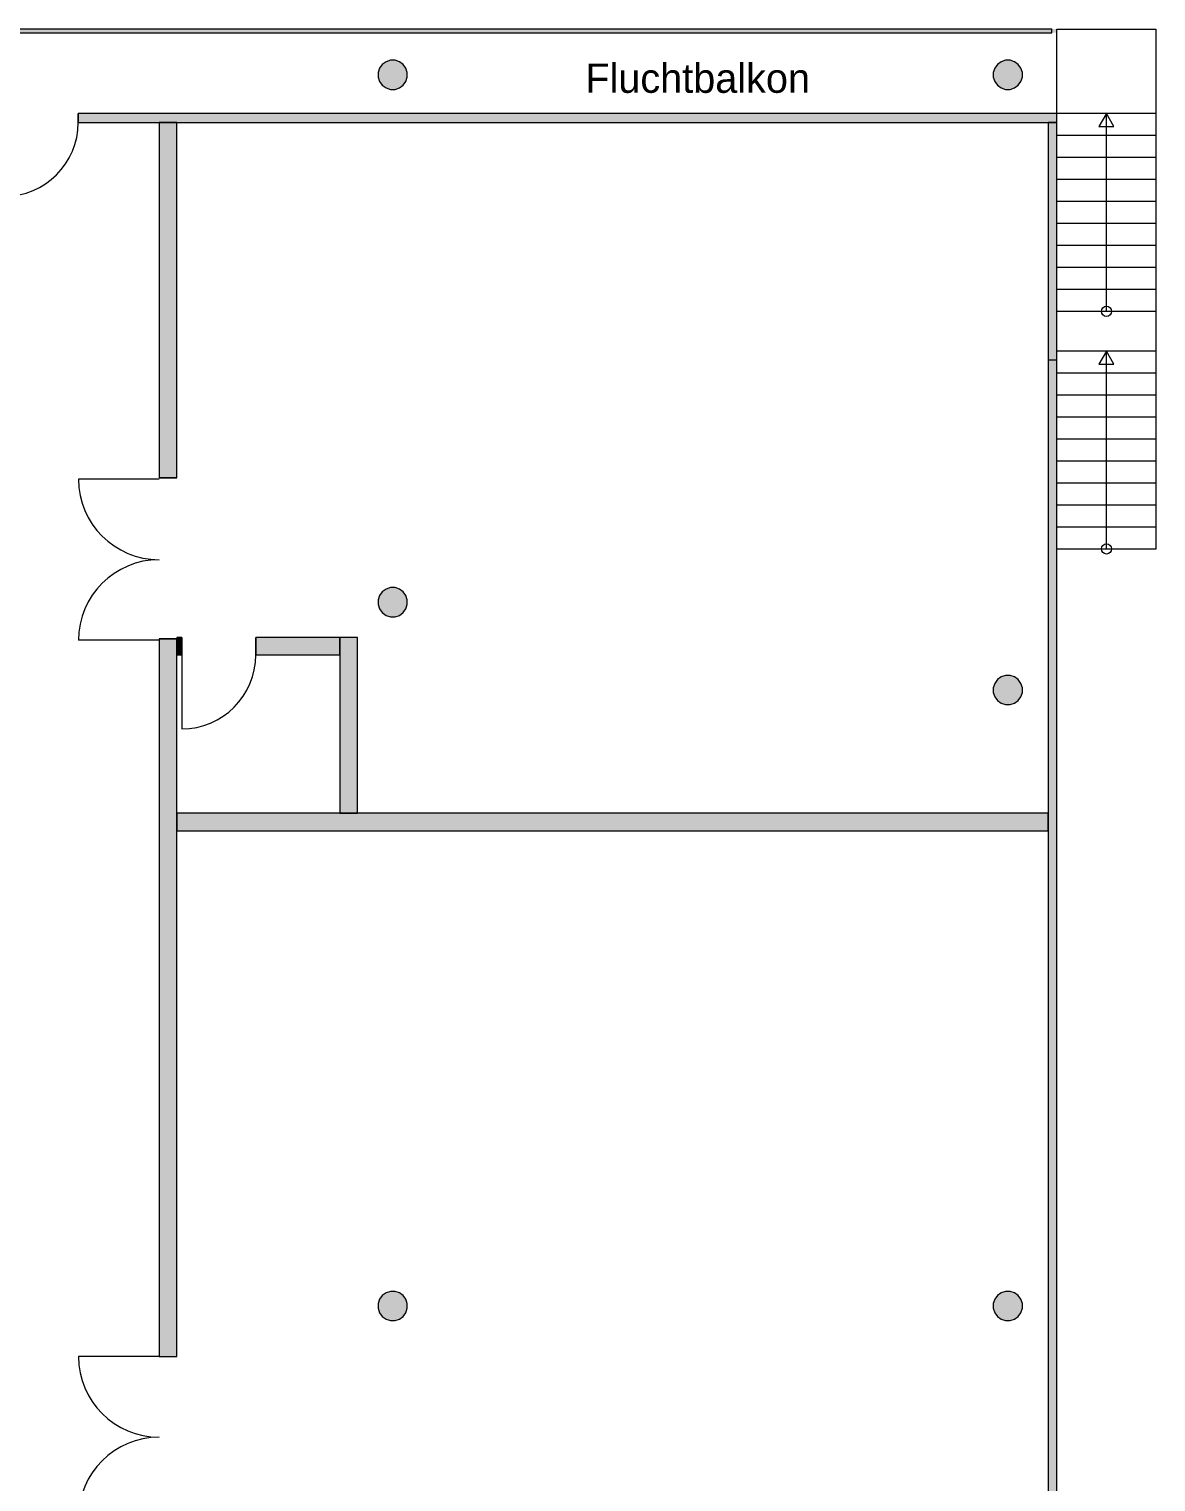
# Model space of a CAD drawing. Header units: inches. Extents: x 33931 to 204452, y 8264 to 159539.
# Drawn here: x 52435 to 67823, y 139702 to 159539 of the extents above; entities that cross this region are included whole.
import ezdxf

# ---------------------------------------------------------------- set-up
doc = ezdxf.new("R2010")
doc.units = ezdxf.units.IN
doc.header["$LTSCALE"] = 200
doc.header["$MEASUREMENT"] = 0
for name, pattern in [('AUSGEZOGEN', [0]), ('Standardmuster', [0]), ('Volllinie', [0])]:
    doc.linetypes.add(name, pattern=pattern)
doc.layers.add('Grundebene', color=7, linetype='Continuous')
doc.styles.add('ARIAL', font='arial.ttf', dxfattribs={"height": 0.2})

# ---------------------------------------------------------------- blocks, each defined once
blk = doc.blocks.new('COMPLEXOBJECT_3-341B')
at = {"layer": 'Grundebene', "color": 18, "linetype": 'AUSGEZOGEN', "lineweight": 13, "true_color": 0x000000}
for points in [[(54210.957615, 158263.75), (54210.957615, 153413.75), (54450.957615, 153413.75), (54450.957615, 158263.75), (54210.957615, 158263.75)], [(54450.957615, 141413.75), (54450.957615, 151213.75), (54210.957615, 151213.75), (54210.957615, 141413.75), (54450.957615, 141413.75)]]:
    blk.add_lwpolyline(points, dxfattribs=at)
blk = doc.blocks.new('COMPLEXOBJECT_52-355A')
at = {"layer": 'Grundebene', "color": 18, "linetype": 'AUSGEZOGEN', "lineweight": 13, "true_color": 0x000000}
for points in [[(54450.957615, 151233.75), (54450.957615, 150993.75), (54520.957615, 150993.75), (54520.957615, 151233.75), (54450.957615, 151233.75)], [(56680.957615, 151233.75), (55530.957615, 151233.75), (55530.957615, 150993.75), (56680.957615, 150993.75), (56680.957615, 151233.75)]]:
    blk.add_lwpolyline(points, dxfattribs=at)
blk = doc.blocks.new('door-4D4D')
at = {"layer": 'Grundebene', "color": 18, "linetype": 'Standardmuster', "lineweight": 13, "true_color": 0x000000}
blk.add_line((54520.957615, 150993.75), (54520.957615, 149983.75), dxfattribs=at)
blk.add_arc((54520.957615, 150993.75), 1010, 270, 0, dxfattribs=at)
blk = doc.blocks.new('door-4DC0')
at = {"layer": 'Grundebene', "color": 18, "linetype": 'Standardmuster', "lineweight": 13, "true_color": 0x000000}
for p, q in [((54210.957615, 153394.042385), (53110.957615, 153394.042385)), ((54210.957615, 151194.042385), (53110.957615, 151194.042385))]:
    blk.add_line(p, q, dxfattribs=at)
for centre, start, end in [((54210.957615, 153394.042385), 180, 270), ((54210.957615, 151194.042385), 90, 180)]:
    blk.add_arc(centre, 1100, start, end, dxfattribs=at)
blk = doc.blocks.new('door-4DCA')
at = {"layer": 'Grundebene', "color": 18, "linetype": 'Standardmuster', "lineweight": 13, "true_color": 0x000000}
for p, q in [((54210.957615, 141413.75), (53110.957615, 141413.75)), ((54210.957615, 139213.75), (53110.957615, 139213.75))]:
    blk.add_line(p, q, dxfattribs=at)
for centre, start, end in [((54210.957615, 141413.75), 180, 270), ((54210.957615, 139213.75), 90, 180)]:
    blk.add_arc(centre, 1100, start, end, dxfattribs=at)
blk = doc.blocks.new('door-4E1E')
at = {"layer": 'Grundebene', "color": 18, "linetype": 'Standardmuster', "lineweight": 13, "true_color": 0x000000}
blk.add_line((52095.957615, 158263.75), (52095.957615, 157253.75), dxfattribs=at)
blk.add_arc((52095.957615, 158263.75), 1010, 270, 0, dxfattribs=at)

msp = doc.modelspace()

# ---------------------------------------------------------------- hatches: boundary and pattern name
at = {"layer": 'Grundebene', "true_color": 0x000000, "transparency": 33554687}
for points in [[(34000.957615, 159538.75), (66400.957615, 159538.75), (66400.957615, 159488.75), (34000.957615, 159488.75)], [(45880.957615, 159488.75), (45880.957615, 159538.75), (66470.957615, 159538.75), (66470.957615, 159488.75)], [(57369.411475, 159112.92448), (57432.503755, 159112.92448), (57492.508065, 159093.42789), (57543.550795, 159056.34318), (57580.635505, 159005.30046), (57600.132085, 158945.29614), (57600.132085, 158882.20386), (57580.635505, 158822.19955), (57543.550795, 158771.15682), (57492.508065, 158734.07211), (57432.503755, 158714.57553), (57369.411475, 158714.57553), (57309.407155, 158734.07211), (57258.364435, 158771.15682), (57221.279725, 158822.19955), (57201.783135, 158882.20386), (57201.783135, 158945.29614), (57221.279725, 159005.30046), (57258.364435, 159056.34318), (57309.407155, 159093.42789)], [(57369.411475, 159112.92448), (57432.503755, 159112.92448), (57492.508065, 159093.42789), (57543.550795, 159056.34318), (57580.635505, 159005.30046), (57600.132085, 158945.29614), (57600.132085, 158882.20386), (57580.635505, 158822.19955), (57543.550795, 158771.15682), (57492.508065, 158734.07211), (57432.503755, 158714.57553), (57369.411475, 158714.57553), (57309.407155, 158734.07211), (57258.364435, 158771.15682), (57221.279725, 158822.19955), (57201.783135, 158882.20386), (57201.783135, 158945.29614), (57221.279725, 159005.30046), (57258.364435, 159056.34318), (57309.407155, 159093.42789)], [(65769.411475, 159112.92448), (65832.503755, 159112.92448), (65892.508065, 159093.42789), (65943.550795, 159056.34318), (65980.635505, 159005.30046), (66000.132085, 158945.29614), (66000.132085, 158882.20386), (65980.635505, 158822.19955), (65943.550795, 158771.15682), (65892.508065, 158734.07211), (65832.503755, 158714.57553), (65769.411475, 158714.57553), (65709.407155, 158734.07211), (65658.364435, 158771.15682), (65621.279725, 158822.19955), (65601.783135, 158882.20386), (65601.783135, 158945.29614), (65621.279725, 159005.30046), (65658.364435, 159056.34318), (65709.407155, 159093.42789)], [(65769.411475, 159112.92448), (65832.503755, 159112.92448), (65892.508065, 159093.42789), (65943.550795, 159056.34318), (65980.635505, 159005.30046), (66000.132085, 158945.29614), (66000.132085, 158882.20386), (65980.635505, 158822.19955), (65943.550795, 158771.15682), (65892.508065, 158734.07211), (65832.503755, 158714.57553), (65769.411475, 158714.57553), (65709.407155, 158734.07211), (65658.364435, 158771.15682), (65621.279725, 158822.19955), (65601.783135, 158882.20386), (65601.783135, 158945.29614), (65621.279725, 159005.30046), (65658.364435, 159056.34318), (65709.407155, 159093.42789)], [(53105.957615, 158383.75), (66470.957615, 158383.75), (66470.957615, 158263.75), (53105.957615, 158263.75)], [(53105.957615, 158383.75), (66470.957615, 158383.75), (66470.957615, 158263.75), (53105.957615, 158263.75)], [(54210.957615, 153413.75), (54210.957615, 158263.75), (54450.957615, 158263.75), (54450.957615, 153413.75)], [(54210.957615, 153413.75), (54210.957615, 158263.75), (54450.957615, 158263.75), (54450.957615, 153413.75)], [(66470.957615, 158263.75), (66470.957615, 124763.75), (66350.957615, 124763.75), (66350.957615, 158263.75)], [(66470.957615, 158263.75), (66470.957615, 124763.75), (66350.957615, 124763.75), (66350.957615, 158263.75)], [(57369.411475, 151912.92448), (57432.503755, 151912.92448), (57492.508065, 151893.42789), (57543.550795, 151856.34318), (57580.635505, 151805.30046), (57600.132085, 151745.29614), (57600.132085, 151682.20386), (57580.635505, 151622.19955), (57543.550795, 151571.15682), (57492.508065, 151534.07211), (57432.503755, 151514.57553), (57369.411475, 151514.57553), (57309.407155, 151534.07211), (57258.364435, 151571.15682), (57221.279725, 151622.19955), (57201.783135, 151682.20386), (57201.783135, 151745.29614), (57221.279725, 151805.30046), (57258.364435, 151856.34318), (57309.407155, 151893.42789)], [(57369.411475, 151912.92448), (57432.503755, 151912.92448), (57492.508065, 151893.42789), (57543.550795, 151856.34318), (57580.635505, 151805.30046), (57600.132085, 151745.29614), (57600.132085, 151682.20386), (57580.635505, 151622.19955), (57543.550795, 151571.15682), (57492.508065, 151534.07211), (57432.503755, 151514.57553), (57369.411475, 151514.57553), (57309.407155, 151534.07211), (57258.364435, 151571.15682), (57221.279725, 151622.19955), (57201.783135, 151682.20386), (57201.783135, 151745.29614), (57221.279725, 151805.30046), (57258.364435, 151856.34318), (57309.407155, 151893.42789)], [(54450.957615, 151213.75), (54450.957615, 141413.75), (54210.957615, 141413.75), (54210.957615, 151213.75)], [(54450.957615, 151213.75), (54450.957615, 141413.75), (54210.957615, 141413.75), (54210.957615, 151213.75)], [(54450.957615, 150993.75), (54450.957615, 151233.75), (54520.957615, 151233.75), (54520.957615, 150993.75)], [(54450.957615, 150993.75), (54450.957615, 151233.75), (54520.957615, 151233.75), (54520.957615, 150993.75)], [(55530.957615, 151233.75), (56680.957615, 151233.75), (56680.957615, 150993.75), (55530.957615, 150993.75)], [(55530.957615, 151233.75), (56680.957615, 151233.75), (56680.957615, 150993.75), (55530.957615, 150993.75)], [(56920.957615, 151233.75), (56920.957615, 148833.75), (56680.957615, 148833.75), (56680.957615, 151233.75)], [(56920.957615, 151233.75), (56920.957615, 148833.75), (56680.957615, 148833.75), (56680.957615, 151233.75)], [(65769.411475, 150713.08602), (65832.503755, 150713.08602), (65892.508065, 150693.58944), (65943.550795, 150656.50473), (65980.635505, 150605.46201), (66000.132085, 150545.45769), (66000.132085, 150482.36541), (65980.635505, 150422.36109), (65943.550795, 150371.31837), (65892.508065, 150334.23366), (65832.503755, 150314.73708), (65769.411475, 150314.73708), (65709.407155, 150334.23366), (65658.364435, 150371.31837), (65621.279725, 150422.36109), (65601.783135, 150482.36541), (65601.783135, 150545.45769), (65621.279725, 150605.46201), (65658.364435, 150656.50473), (65709.407155, 150693.58944)], [(65769.411475, 150713.08602), (65832.503755, 150713.08602), (65892.508065, 150693.58944), (65943.550795, 150656.50473), (65980.635505, 150605.46201), (66000.132085, 150545.45769), (66000.132085, 150482.36541), (65980.635505, 150422.36109), (65943.550795, 150371.31837), (65892.508065, 150334.23366), (65832.503755, 150314.73708), (65769.411475, 150314.73708), (65709.407155, 150334.23366), (65658.364435, 150371.31837), (65621.279725, 150422.36109), (65601.783135, 150482.36541), (65601.783135, 150545.45769), (65621.279725, 150605.46201), (65658.364435, 150656.50473), (65709.407155, 150693.58944)], [(54450.957615, 148833.75), (66350.957615, 148833.75), (66350.957615, 148593.75), (54450.957615, 148593.75)], [(54450.957615, 148833.75), (66350.957615, 148833.75), (66350.957615, 148593.75), (54450.957615, 148593.75)], [(57369.411475, 142303.93576), (57432.503755, 142303.93576), (57492.508065, 142284.43917), (57543.550795, 142247.35446), (57580.635505, 142196.31174), (57600.132085, 142136.30742), (57600.132085, 142073.21515), (57580.635505, 142013.21083), (57543.550795, 141962.1681), (57492.508065, 141925.0834), (57432.503755, 141905.58681), (57369.411475, 141905.58681), (57309.407155, 141925.0834), (57258.364435, 141962.1681), (57221.279725, 142013.21083), (57201.783135, 142073.21515), (57201.783135, 142136.30742), (57221.279725, 142196.31174), (57258.364435, 142247.35446), (57309.407155, 142284.43917)], [(57369.411475, 142303.93576), (57432.503755, 142303.93576), (57492.508065, 142284.43917), (57543.550795, 142247.35446), (57580.635505, 142196.31174), (57600.132085, 142136.30742), (57600.132085, 142073.21515), (57580.635505, 142013.21083), (57543.550795, 141962.1681), (57492.508065, 141925.0834), (57432.503755, 141905.58681), (57369.411475, 141905.58681), (57309.407155, 141925.0834), (57258.364435, 141962.1681), (57221.279725, 142013.21083), (57201.783135, 142073.21515), (57201.783135, 142136.30742), (57221.279725, 142196.31174), (57258.364435, 142247.35446), (57309.407155, 142284.43917)], [(65769.411475, 142303.93576), (65832.503755, 142303.93576), (65892.508065, 142284.43917), (65943.550795, 142247.35446), (65980.635505, 142196.31174), (66000.132085, 142136.30742), (66000.132085, 142073.21515), (65980.635505, 142013.21083), (65943.550795, 141962.1681), (65892.508065, 141925.0834), (65832.503755, 141905.58681), (65769.411475, 141905.58681), (65709.407155, 141925.0834), (65658.364435, 141962.1681), (65621.279725, 142013.21083), (65601.783135, 142073.21515), (65601.783135, 142136.30742), (65621.279725, 142196.31174), (65658.364435, 142247.35446), (65709.407155, 142284.43917)], [(65769.411475, 142303.93576), (65832.503755, 142303.93576), (65892.508065, 142284.43917), (65943.550795, 142247.35446), (65980.635505, 142196.31174), (66000.132085, 142136.30742), (66000.132085, 142073.21515), (65980.635505, 142013.21083), (65943.550795, 141962.1681), (65892.508065, 141925.0834), (65832.503755, 141905.58681), (65769.411475, 141905.58681), (65709.407155, 141925.0834), (65658.364435, 141962.1681), (65621.279725, 142013.21083), (65601.783135, 142073.21515), (65601.783135, 142136.30742), (65621.279725, 142196.31174), (65658.364435, 142247.35446), (65709.407155, 142284.43917)]]:
    msp.add_hatch(color=18, dxfattribs=at).paths.add_polyline_path(points, flags=0)

# ---------------------------------------------------------------- linework, layer by layer
at = {"layer": 'Grundebene', "color": 18, "linetype": 'AUSGEZOGEN', "lineweight": 13, "true_color": 0x000000}
for p, q in [((66400.957615, 159538.75), (34000.957615, 159538.75)), ((34000.957615, 159488.75), (66400.957615, 159488.75)), ((66400.957615, 159538.75), (45880.957615, 159538.75)), ((66400.957615, 159538.75), (45880.957615, 159538.75)), ((66400.957615, 159488.75), (66400.957615, 159538.75)), ((66400.957615, 159488.75), (66400.957615, 159538.75)), ((57309.407155, 159093.42789), (57258.364435, 159056.34318)), ((57309.407155, 159093.42789), (57258.364435, 159056.34318)), ((57369.411475, 159112.92448), (57309.407155, 159093.42789)), ((57369.411475, 159112.92448), (57309.407155, 159093.42789)), ((57432.503755, 159112.92448), (57369.411475, 159112.92448)), ((57432.503755, 159112.92448), (57369.411475, 159112.92448)), ((57492.508065, 159093.42789), (57432.503755, 159112.92448)), ((57492.508065, 159093.42789), (57432.503755, 159112.92448)), ((57543.550795, 159056.34318), (57492.508065, 159093.42789)), ((57543.550795, 159056.34318), (57492.508065, 159093.42789)), ((65709.407155, 159093.42789), (65658.364435, 159056.34318)), ((65709.407155, 159093.42789), (65658.364435, 159056.34318)), ((65769.411475, 159112.92448), (65709.407155, 159093.42789)), ((65769.411475, 159112.92448), (65709.407155, 159093.42789)), ((65832.503755, 159112.92448), (65769.411475, 159112.92448)), ((65832.503755, 159112.92448), (65769.411475, 159112.92448)), ((65892.508065, 159093.42789), (65832.503755, 159112.92448)), ((65892.508065, 159093.42789), (65832.503755, 159112.92448)), ((65943.550795, 159056.34318), (65892.508065, 159093.42789)), ((65943.550795, 159056.34318), (65892.508065, 159093.42789)), ((57221.279725, 159005.30046), (57201.783135, 158945.29614)), ((57221.279725, 159005.30046), (57201.783135, 158945.29614)), ((57201.783135, 158945.29614), (57201.783135, 158882.20386)), ((57201.783135, 158945.29614), (57201.783135, 158882.20386)), ((57258.364435, 159056.34318), (57221.279725, 159005.30046)), ((57258.364435, 159056.34318), (57221.279725, 159005.30046)), ((57580.635505, 159005.30046), (57543.550795, 159056.34318)), ((57580.635505, 159005.30046), (57543.550795, 159056.34318)), ((57600.132085, 158945.29614), (57580.635505, 159005.30046)), ((57600.132085, 158945.29614), (57580.635505, 159005.30046)), ((57600.132085, 158882.20386), (57600.132085, 158945.29614)), ((57600.132085, 158882.20386), (57600.132085, 158945.29614)), ((65621.279725, 159005.30046), (65601.783135, 158945.29614)), ((65621.279725, 159005.30046), (65601.783135, 158945.29614)), ((65601.783135, 158945.29614), (65601.783135, 158882.20386)), ((65601.783135, 158945.29614), (65601.783135, 158882.20386)), ((65658.364435, 159056.34318), (65621.279725, 159005.30046)), ((65658.364435, 159056.34318), (65621.279725, 159005.30046)), ((65980.635505, 159005.30046), (65943.550795, 159056.34318)), ((65980.635505, 159005.30046), (65943.550795, 159056.34318)), ((66000.132085, 158945.29614), (65980.635505, 159005.30046)), ((66000.132085, 158945.29614), (65980.635505, 159005.30046)), ((66000.132085, 158882.20386), (66000.132085, 158945.29614)), ((66000.132085, 158882.20386), (66000.132085, 158945.29614)), ((57201.783135, 158882.20386), (57221.279725, 158822.19955)), ((57201.783135, 158882.20386), (57221.279725, 158822.19955)), ((57221.279725, 158822.19955), (57258.364435, 158771.15682)), ((57221.279725, 158822.19955), (57258.364435, 158771.15682)), ((57258.364435, 158771.15682), (57309.407155, 158734.07211)), ((57258.364435, 158771.15682), (57309.407155, 158734.07211)), ((57309.407155, 158734.07211), (57369.411475, 158714.57553)), ((57309.407155, 158734.07211), (57369.411475, 158714.57553)), ((57369.411475, 158714.57553), (57432.503755, 158714.57553)), ((57369.411475, 158714.57553), (57432.503755, 158714.57553)), ((57432.503755, 158714.57553), (57492.508065, 158734.07211)), ((57432.503755, 158714.57553), (57492.508065, 158734.07211)), ((57492.508065, 158734.07211), (57543.550795, 158771.15682)), ((57492.508065, 158734.07211), (57543.550795, 158771.15682)), ((57543.550795, 158771.15682), (57580.635505, 158822.19955)), ((57543.550795, 158771.15682), (57580.635505, 158822.19955)), ((57580.635505, 158822.19955), (57600.132085, 158882.20386)), ((57580.635505, 158822.19955), (57600.132085, 158882.20386)), ((65601.783135, 158882.20386), (65621.279725, 158822.19955)), ((65601.783135, 158882.20386), (65621.279725, 158822.19955)), ((65621.279725, 158822.19955), (65658.364435, 158771.15682)), ((65621.279725, 158822.19955), (65658.364435, 158771.15682)), ((65658.364435, 158771.15682), (65709.407155, 158734.07211)), ((65658.364435, 158771.15682), (65709.407155, 158734.07211)), ((65709.407155, 158734.07211), (65769.411475, 158714.57553)), ((65709.407155, 158734.07211), (65769.411475, 158714.57553)), ((65769.411475, 158714.57553), (65832.503755, 158714.57553)), ((65769.411475, 158714.57553), (65832.503755, 158714.57553)), ((65832.503755, 158714.57553), (65892.508065, 158734.07211)), ((65832.503755, 158714.57553), (65892.508065, 158734.07211)), ((65892.508065, 158734.07211), (65943.550795, 158771.15682)), ((65892.508065, 158734.07211), (65943.550795, 158771.15682)), ((65943.550795, 158771.15682), (65980.635505, 158822.19955)), ((65943.550795, 158771.15682), (65980.635505, 158822.19955)), ((65980.635505, 158822.19955), (66000.132085, 158882.20386)), ((65980.635505, 158822.19955), (66000.132085, 158882.20386)), ((53105.957615, 158263.75), (53105.957615, 158383.75)), ((66470.957615, 158383.75), (53105.957615, 158383.75)), ((53105.957615, 158263.75), (53105.957615, 158383.75)), ((66470.957615, 158383.75), (53105.957615, 158383.75)), ((53105.957615, 158383.75), (53105.957615, 158263.75)), ((67823.457615, 158383.8), (66470.957615, 158383.75)), ((67823.457615, 158383.8), (66470.957615, 158383.75)), ((66470.957615, 158263.75), (66470.957615, 158383.75)), ((66470.957615, 158263.75), (66470.957615, 158383.75)), ((66470.957615, 158083.75), (66470.957615, 158383.75)), ((66470.957615, 158083.75), (66470.957615, 158383.75)), ((67823.457615, 158383.8), (67823.457615, 158083.8)), ((67823.457615, 158383.8), (67823.457615, 158083.8)), ((53105.957615, 158263.75), (54210.957615, 158263.75)), ((53105.957615, 158263.75), (54210.957615, 158263.75)), ((54210.957615, 158263.75), (54210.957615, 153413.75)), ((54210.957615, 158263.75), (54210.957615, 153413.75)), ((54450.957615, 153413.75), (54450.957615, 158263.75)), ((54450.957615, 158263.75), (66470.957615, 158263.75)), ((54450.957615, 153413.75), (54450.957615, 158263.75)), ((54450.957615, 158263.75), (66470.957615, 158263.75)), ((66470.957615, 158263.75), (66350.957615, 158263.75)), ((66350.957615, 158263.75), (66350.957615, 136593.75)), ((66470.957615, 158263.75), (66350.957615, 158263.75)), ((66350.957615, 158263.75), (66350.957615, 136593.75)), ((66470.957615, 136593.75), (66470.957615, 158263.75)), ((66470.957615, 136593.75), (66470.957615, 158263.75)), ((67823.457615, 158083.8), (66470.957615, 158083.75)), ((67823.457615, 158083.8), (66470.957615, 158083.75)), ((66470.957615, 157783.75), (66470.957615, 158083.75)), ((66470.957615, 157783.75), (66470.957615, 158083.75)), ((67823.457615, 158083.8), (67823.457615, 157783.8)), ((67823.457615, 158083.8), (67823.457615, 157783.8)), ((67823.457615, 157783.8), (66470.957615, 157783.75)), ((67823.457615, 157783.8), (66470.957615, 157783.75)), ((66470.957615, 157483.75), (66470.957615, 157783.75)), ((66470.957615, 157483.75), (66470.957615, 157783.75)), ((67823.457615, 157783.8), (67823.457615, 157483.8)), ((67823.457615, 157783.8), (67823.457615, 157483.8)), ((67823.457615, 157483.8), (66470.957615, 157483.75)), ((67823.457615, 157483.8), (66470.957615, 157483.75)), ((66470.957615, 157183.75), (66470.957615, 157483.75)), ((66470.957615, 157183.75), (66470.957615, 157483.75)), ((67823.457615, 157483.8), (67823.457615, 157183.8)), ((67823.457615, 157483.8), (67823.457615, 157183.8)), ((67823.457615, 157183.8), (66470.957615, 157183.75)), ((67823.457615, 157183.8), (66470.957615, 157183.75)), ((66470.957615, 156883.75), (66470.957615, 157183.75)), ((66470.957615, 156883.75), (66470.957615, 157183.75)), ((67823.457615, 157183.8), (67823.457615, 156883.8)), ((67823.457615, 157183.8), (67823.457615, 156883.8)), ((67823.457615, 156883.8), (66470.957615, 156883.75)), ((67823.457615, 156883.8), (66470.957615, 156883.75)), ((66470.957615, 156583.75), (66470.957615, 156883.75)), ((66470.957615, 156583.75), (66470.957615, 156883.75)), ((67823.457615, 156883.8), (67823.457615, 156583.8)), ((67823.457615, 156883.8), (67823.457615, 156583.8)), ((67823.457615, 156583.8), (66470.957615, 156583.75)), ((67823.457615, 156583.8), (66470.957615, 156583.75)), ((66470.957615, 156283.75), (66470.957615, 156583.75)), ((66470.957615, 156283.75), (66470.957615, 156583.75)), ((67823.457615, 156583.8), (67823.457615, 156283.8)), ((67823.457615, 156583.8), (67823.457615, 156283.8)), ((67823.457615, 156283.8), (66470.957615, 156283.75)), ((67823.457615, 156283.8), (66470.957615, 156283.75)), ((66470.957615, 155983.75), (66470.957615, 156283.75)), ((66470.957615, 155983.75), (66470.957615, 156283.75)), ((67823.457615, 156283.8), (67823.457615, 155983.8)), ((67823.457615, 156283.8), (67823.457615, 155139.792324)), ((67823.457615, 155983.8), (66470.957615, 155983.75)), ((67823.457615, 155683.8), (66470.957615, 155683.75)), ((67823.457615, 155139.792324), (66470.957615, 155139.742324)), ((67823.457615, 155139.792324), (66470.957615, 155139.742324)), ((66470.957615, 155019.742324), (66470.957615, 155139.742324)), ((66470.957615, 155019.742324), (66470.957615, 155139.742324)), ((66470.957615, 154839.742324), (66470.957615, 155139.742324)), ((66470.957615, 154839.742324), (66470.957615, 155139.742324)), ((67823.457615, 155139.792324), (67823.457615, 154839.792324)), ((67823.457615, 155139.792324), (67823.457615, 154839.792324)), ((66470.957615, 155019.742324), (66350.957615, 155019.742324)), ((66470.957615, 155019.742324), (66350.957615, 155019.742324)), ((67823.457615, 154839.792324), (66470.957615, 154839.742324)), ((67823.457615, 154839.792324), (66470.957615, 154839.742324)), ((66470.957615, 154539.742324), (66470.957615, 154839.742324)), ((66470.957615, 154539.742324), (66470.957615, 154839.742324)), ((67823.457615, 154839.792324), (67823.457615, 154539.792324)), ((67823.457615, 154839.792324), (67823.457615, 154539.792324)), ((67823.457615, 154539.792324), (66470.957615, 154539.742324)), ((67823.457615, 154539.792324), (66470.957615, 154539.742324)), ((66470.957615, 154239.742324), (66470.957615, 154539.742324)), ((66470.957615, 154239.742324), (66470.957615, 154539.742324)), ((67823.457615, 154539.792324), (67823.457615, 154239.792324)), ((67823.457615, 154539.792324), (67823.457615, 154239.792324)), ((67823.457615, 154239.792324), (66470.957615, 154239.742324)), ((67823.457615, 154239.792324), (66470.957615, 154239.742324)), ((66470.957615, 153939.742324), (66470.957615, 154239.742324)), ((66470.957615, 153939.742324), (66470.957615, 154239.742324)), ((67823.457615, 154239.792324), (67823.457615, 153939.792324)), ((67823.457615, 154239.792324), (67823.457615, 153939.792324)), ((67823.457615, 153939.792324), (66470.957615, 153939.742324)), ((67823.457615, 153939.792324), (66470.957615, 153939.742324)), ((66470.957615, 153639.742324), (66470.957615, 153939.742324)), ((66470.957615, 153639.742324), (66470.957615, 153939.742324)), ((67823.457615, 153939.792324), (67823.457615, 153639.792324)), ((67823.457615, 153939.792324), (67823.457615, 153639.792324)), ((67823.457615, 153639.792324), (66470.957615, 153639.742324)), ((67823.457615, 153639.792324), (66470.957615, 153639.742324)), ((66470.957615, 153339.742324), (66470.957615, 153639.742324)), ((66470.957615, 153339.742324), (66470.957615, 153639.742324)), ((67823.457615, 153639.792324), (67823.457615, 153339.792324)), ((67823.457615, 153639.792324), (67823.457615, 153339.792324)), ((54450.957615, 153413.75), (54210.957615, 153413.75)), ((54450.957615, 153413.75), (54210.957615, 153413.75)), ((67823.457615, 153339.792324), (66470.957615, 153339.742324)), ((67823.457615, 153339.792324), (66470.957615, 153339.742324)), ((66470.957615, 153039.742324), (66470.957615, 153339.742324)), ((66470.957615, 153039.742324), (66470.957615, 153339.742324)), ((67823.457615, 153339.792324), (67823.457615, 153039.792324)), ((67823.457615, 153339.792324), (67823.457615, 153039.792324)), ((67823.457615, 153039.792324), (66470.957615, 153039.742324)), ((67823.457615, 153039.792324), (66470.957615, 153039.742324)), ((66470.957615, 152739.742324), (66470.957615, 153039.742324)), ((66470.957615, 152739.742324), (66470.957615, 153039.742324)), ((67823.457615, 153039.792324), (67823.457615, 152739.792324)), ((67823.457615, 153039.792324), (67823.457615, 152439.792324)), ((67823.457615, 152739.792324), (66470.957615, 152739.742324)), ((67823.457615, 152439.792324), (66470.957615, 152439.742324)), ((57221.279725, 151805.30046), (57201.783135, 151745.29614)), ((57221.279725, 151805.30046), (57201.783135, 151745.29614)), ((57258.364435, 151856.34318), (57221.279725, 151805.30046)), ((57258.364435, 151856.34318), (57221.279725, 151805.30046)), ((57309.407155, 151893.42789), (57258.364435, 151856.34318)), ((57309.407155, 151893.42789), (57258.364435, 151856.34318)), ((57369.411475, 151912.92448), (57309.407155, 151893.42789)), ((57369.411475, 151912.92448), (57309.407155, 151893.42789)), ((57432.503755, 151912.92448), (57369.411475, 151912.92448)), ((57432.503755, 151912.92448), (57369.411475, 151912.92448)), ((57492.508065, 151893.42789), (57432.503755, 151912.92448)), ((57492.508065, 151893.42789), (57432.503755, 151912.92448)), ((57543.550795, 151856.34318), (57492.508065, 151893.42789)), ((57543.550795, 151856.34318), (57492.508065, 151893.42789)), ((57580.635505, 151805.30046), (57543.550795, 151856.34318)), ((57580.635505, 151805.30046), (57543.550795, 151856.34318)), ((57600.132085, 151745.29614), (57580.635505, 151805.30046)), ((57600.132085, 151745.29614), (57580.635505, 151805.30046)), ((57201.783135, 151745.29614), (57201.783135, 151682.20386)), ((57201.783135, 151745.29614), (57201.783135, 151682.20386)), ((57201.783135, 151682.20386), (57221.279725, 151622.19955)), ((57201.783135, 151682.20386), (57221.279725, 151622.19955)), ((57221.279725, 151622.19955), (57258.364435, 151571.15682)), ((57221.279725, 151622.19955), (57258.364435, 151571.15682)), ((57258.364435, 151571.15682), (57309.407155, 151534.07211)), ((57258.364435, 151571.15682), (57309.407155, 151534.07211)), ((57492.508065, 151534.07211), (57543.550795, 151571.15682)), ((57492.508065, 151534.07211), (57543.550795, 151571.15682)), ((57543.550795, 151571.15682), (57580.635505, 151622.19955)), ((57543.550795, 151571.15682), (57580.635505, 151622.19955)), ((57580.635505, 151622.19955), (57600.132085, 151682.20386)), ((57580.635505, 151622.19955), (57600.132085, 151682.20386)), ((57600.132085, 151682.20386), (57600.132085, 151745.29614)), ((57600.132085, 151682.20386), (57600.132085, 151745.29614)), ((57309.407155, 151534.07211), (57369.411475, 151514.57553)), ((57309.407155, 151534.07211), (57369.411475, 151514.57553)), ((57369.411475, 151514.57553), (57432.503755, 151514.57553)), ((57369.411475, 151514.57553), (57432.503755, 151514.57553)), ((57432.503755, 151514.57553), (57492.508065, 151534.07211)), ((57432.503755, 151514.57553), (57492.508065, 151534.07211)), ((54210.957615, 151213.75), (54450.957615, 151213.75)), ((54210.957615, 151213.75), (54210.957615, 141413.75)), ((54210.957615, 151213.75), (54450.957615, 151213.75)), ((54210.957615, 151213.75), (54210.957615, 141413.75)), ((54520.957615, 151233.75), (54450.957615, 151233.75)), ((54450.957615, 151233.75), (54450.957615, 151213.75)), ((54520.957615, 151233.75), (54450.957615, 151233.75)), ((54450.957615, 151233.75), (54450.957615, 151213.75)), ((54520.957615, 151233.75), (54520.957615, 150993.75)), ((54520.957615, 151233.75), (54520.957615, 150993.75)), ((54520.957615, 150993.75), (54520.957615, 151233.75)), ((56680.957615, 151233.75), (55530.957615, 151233.75)), ((55530.957615, 150993.75), (55530.957615, 151233.75)), ((56680.957615, 151233.75), (55530.957615, 151233.75)), ((55530.957615, 150993.75), (55530.957615, 151233.75)), ((55530.957615, 151233.75), (55530.957615, 150993.75)), ((56920.957615, 151233.75), (56680.957615, 151233.75)), ((56920.957615, 151233.75), (56680.957615, 151233.75)), ((56920.957615, 148833.75), (56920.957615, 151233.75)), ((56920.957615, 148833.75), (56920.957615, 151233.75)), ((54450.957615, 150993.75), (54520.957615, 150993.75)), ((54450.957615, 148833.75), (54450.957615, 150993.75)), ((54450.957615, 150993.75), (54520.957615, 150993.75)), ((54450.957615, 148833.75), (54450.957615, 150993.75)), ((55530.957615, 150993.75), (56680.957615, 150993.75)), ((55530.957615, 150993.75), (56680.957615, 150993.75)), ((56680.957615, 150993.75), (56680.957615, 148833.75)), ((56680.957615, 150993.75), (56680.957615, 148833.75)), ((65621.279725, 150605.46201), (65601.783135, 150545.45769)), ((65621.279725, 150605.46201), (65601.783135, 150545.45769)), ((65658.364435, 150656.50473), (65621.279725, 150605.46201)), ((65658.364435, 150656.50473), (65621.279725, 150605.46201)), ((65709.407155, 150693.58944), (65658.364435, 150656.50473)), ((65709.407155, 150693.58944), (65658.364435, 150656.50473)), ((65769.411475, 150713.08602), (65709.407155, 150693.58944)), ((65769.411475, 150713.08602), (65709.407155, 150693.58944)), ((65832.503755, 150713.08602), (65769.411475, 150713.08602)), ((65832.503755, 150713.08602), (65769.411475, 150713.08602)), ((65892.508065, 150693.58944), (65832.503755, 150713.08602)), ((65892.508065, 150693.58944), (65832.503755, 150713.08602)), ((65943.550795, 150656.50473), (65892.508065, 150693.58944)), ((65943.550795, 150656.50473), (65892.508065, 150693.58944)), ((65980.635505, 150605.46201), (65943.550795, 150656.50473)), ((65980.635505, 150605.46201), (65943.550795, 150656.50473)), ((66000.132085, 150545.45769), (65980.635505, 150605.46201)), ((66000.132085, 150545.45769), (65980.635505, 150605.46201)), ((65601.783135, 150545.45769), (65601.783135, 150482.36541)), ((65601.783135, 150545.45769), (65601.783135, 150482.36541)), ((65601.783135, 150482.36541), (65621.279725, 150422.36109)), ((65601.783135, 150482.36541), (65621.279725, 150422.36109)), ((65621.279725, 150422.36109), (65658.364435, 150371.31837)), ((65621.279725, 150422.36109), (65658.364435, 150371.31837)), ((65658.364435, 150371.31837), (65709.407155, 150334.23366)), ((65658.364435, 150371.31837), (65709.407155, 150334.23366)), ((65892.508065, 150334.23366), (65943.550795, 150371.31837)), ((65892.508065, 150334.23366), (65943.550795, 150371.31837)), ((65943.550795, 150371.31837), (65980.635505, 150422.36109)), ((65943.550795, 150371.31837), (65980.635505, 150422.36109)), ((65980.635505, 150422.36109), (66000.132085, 150482.36541)), ((65980.635505, 150422.36109), (66000.132085, 150482.36541)), ((66000.132085, 150482.36541), (66000.132085, 150545.45769)), ((66000.132085, 150482.36541), (66000.132085, 150545.45769)), ((65709.407155, 150334.23366), (65769.411475, 150314.73708)), ((65709.407155, 150334.23366), (65769.411475, 150314.73708)), ((65769.411475, 150314.73708), (65832.503755, 150314.73708)), ((65769.411475, 150314.73708), (65832.503755, 150314.73708)), ((65832.503755, 150314.73708), (65892.508065, 150334.23366)), ((65832.503755, 150314.73708), (65892.508065, 150334.23366)), ((56680.957615, 148833.75), (54450.957615, 148833.75)), ((56680.957615, 148833.75), (54450.957615, 148833.75)), ((66350.957615, 148833.75), (56920.957615, 148833.75)), ((66350.957615, 148833.75), (56920.957615, 148833.75)), ((66350.957615, 148593.75), (66350.957615, 148833.75)), ((66350.957615, 148593.75), (66350.957615, 148833.75)), ((54450.957615, 148593.75), (66350.957615, 148593.75)), ((54450.957615, 141413.75), (54450.957615, 148593.75)), ((54450.957615, 148593.75), (66350.957615, 148593.75)), ((54450.957615, 141413.75), (54450.957615, 148593.75)), ((57258.364435, 142247.35446), (57221.279725, 142196.31174)), ((57258.364435, 142247.35446), (57221.279725, 142196.31174)), ((57309.407155, 142284.43917), (57258.364435, 142247.35446)), ((57309.407155, 142284.43917), (57258.364435, 142247.35446)), ((57369.411475, 142303.93576), (57309.407155, 142284.43917)), ((57369.411475, 142303.93576), (57309.407155, 142284.43917)), ((57432.503755, 142303.93576), (57369.411475, 142303.93576)), ((57432.503755, 142303.93576), (57369.411475, 142303.93576)), ((57492.508065, 142284.43917), (57432.503755, 142303.93576)), ((57492.508065, 142284.43917), (57432.503755, 142303.93576)), ((57543.550795, 142247.35446), (57492.508065, 142284.43917)), ((57543.550795, 142247.35446), (57492.508065, 142284.43917)), ((57580.635505, 142196.31174), (57543.550795, 142247.35446)), ((57580.635505, 142196.31174), (57543.550795, 142247.35446)), ((65658.364435, 142247.35446), (65621.279725, 142196.31174)), ((65658.364435, 142247.35446), (65621.279725, 142196.31174)), ((65709.407155, 142284.43917), (65658.364435, 142247.35446)), ((65709.407155, 142284.43917), (65658.364435, 142247.35446)), ((65769.411475, 142303.93576), (65709.407155, 142284.43917)), ((65769.411475, 142303.93576), (65709.407155, 142284.43917)), ((65832.503755, 142303.93576), (65769.411475, 142303.93576)), ((65832.503755, 142303.93576), (65769.411475, 142303.93576)), ((65892.508065, 142284.43917), (65832.503755, 142303.93576)), ((65892.508065, 142284.43917), (65832.503755, 142303.93576)), ((65943.550795, 142247.35446), (65892.508065, 142284.43917)), ((65943.550795, 142247.35446), (65892.508065, 142284.43917)), ((65980.635505, 142196.31174), (65943.550795, 142247.35446)), ((65980.635505, 142196.31174), (65943.550795, 142247.35446)), ((57221.279725, 142196.31174), (57201.783135, 142136.30742)), ((57221.279725, 142196.31174), (57201.783135, 142136.30742)), ((57201.783135, 142136.30742), (57201.783135, 142073.21515)), ((57201.783135, 142136.30742), (57201.783135, 142073.21515)), ((57201.783135, 142073.21515), (57221.279725, 142013.21083)), ((57201.783135, 142073.21515), (57221.279725, 142013.21083)), ((57600.132085, 142136.30742), (57580.635505, 142196.31174)), ((57600.132085, 142136.30742), (57580.635505, 142196.31174)), ((57580.635505, 142013.21083), (57600.132085, 142073.21515)), ((57580.635505, 142013.21083), (57600.132085, 142073.21515)), ((57600.132085, 142073.21515), (57600.132085, 142136.30742)), ((57600.132085, 142073.21515), (57600.132085, 142136.30742)), ((65621.279725, 142196.31174), (65601.783135, 142136.30742)), ((65621.279725, 142196.31174), (65601.783135, 142136.30742)), ((65601.783135, 142136.30742), (65601.783135, 142073.21515)), ((65601.783135, 142136.30742), (65601.783135, 142073.21515)), ((65601.783135, 142073.21515), (65621.279725, 142013.21083)), ((65601.783135, 142073.21515), (65621.279725, 142013.21083)), ((66000.132085, 142136.30742), (65980.635505, 142196.31174)), ((66000.132085, 142136.30742), (65980.635505, 142196.31174)), ((65980.635505, 142013.21083), (66000.132085, 142073.21515)), ((65980.635505, 142013.21083), (66000.132085, 142073.21515)), ((66000.132085, 142073.21515), (66000.132085, 142136.30742)), ((66000.132085, 142073.21515), (66000.132085, 142136.30742)), ((57221.279725, 142013.21083), (57258.364435, 141962.1681)), ((57221.279725, 142013.21083), (57258.364435, 141962.1681)), ((57258.364435, 141962.1681), (57309.407155, 141925.0834)), ((57258.364435, 141962.1681), (57309.407155, 141925.0834)), ((57309.407155, 141925.0834), (57369.411475, 141905.58681)), ((57309.407155, 141925.0834), (57369.411475, 141905.58681)), ((57369.411475, 141905.58681), (57432.503755, 141905.58681)), ((57369.411475, 141905.58681), (57432.503755, 141905.58681)), ((57432.503755, 141905.58681), (57492.508065, 141925.0834)), ((57432.503755, 141905.58681), (57492.508065, 141925.0834)), ((57492.508065, 141925.0834), (57543.550795, 141962.1681)), ((57492.508065, 141925.0834), (57543.550795, 141962.1681)), ((57543.550795, 141962.1681), (57580.635505, 142013.21083)), ((57543.550795, 141962.1681), (57580.635505, 142013.21083)), ((65621.279725, 142013.21083), (65658.364435, 141962.1681)), ((65621.279725, 142013.21083), (65658.364435, 141962.1681)), ((65658.364435, 141962.1681), (65709.407155, 141925.0834)), ((65658.364435, 141962.1681), (65709.407155, 141925.0834)), ((65709.407155, 141925.0834), (65769.411475, 141905.58681)), ((65709.407155, 141925.0834), (65769.411475, 141905.58681)), ((65769.411475, 141905.58681), (65832.503755, 141905.58681)), ((65769.411475, 141905.58681), (65832.503755, 141905.58681)), ((65832.503755, 141905.58681), (65892.508065, 141925.0834)), ((65832.503755, 141905.58681), (65892.508065, 141925.0834)), ((65892.508065, 141925.0834), (65943.550795, 141962.1681)), ((65892.508065, 141925.0834), (65943.550795, 141962.1681)), ((65943.550795, 141962.1681), (65980.635505, 142013.21083)), ((65943.550795, 141962.1681), (65980.635505, 142013.21083))]:
    msp.add_line(p, q, dxfattribs=at)
at = {"layer": 'Grundebene', "color": 18, "linetype": 'Volllinie', "lineweight": 9, "true_color": 0x000000}
for p, q in [((66470.957615, 158383.75), (66470.957615, 159538.75)), ((66470.957615, 159538.75), (67823.457615, 159538.75)), ((67823.457615, 159538.75), (67823.457615, 158383.8)), ((67147.030166, 158383.774993), (67044.492326, 158206.159081)), ((67147.1078, 155683.774995), (67147.030166, 158383.774993)), ((67249.581138, 158206.166663), (67147.030166, 158383.774993)), ((67044.492326, 158206.159081), (67249.581138, 158206.166663)), ((67147.030166, 155139.767318), (67044.492326, 154962.151405)), ((67147.1078, 152439.767319), (67147.030166, 155139.767318)), ((67249.581138, 154962.158987), (67147.030166, 155139.767318)), ((67044.492326, 154962.151405), (67249.581138, 154962.158987))]:
    msp.add_line(p, q, dxfattribs=at)
at = {"layer": 'Grundebene', "color": 18, "linetype": 'AUSGEZOGEN', "lineweight": 13, "true_color": 0x000000}
for points in [[(45880.957615, 159538.75), (45880.957615, 159488.75), (66400.957615, 159488.75), (66400.957615, 159538.75), (45880.957615, 159538.75)], [(57432.503755, 159112.92448), (57369.411475, 159112.92448), (57309.407155, 159093.42789), (57258.364435, 159056.34318), (57221.279725, 159005.30046), (57201.783135, 158945.29614), (57201.783135, 158882.20386), (57221.279725, 158822.19955), (57258.364435, 158771.15682), (57309.407155, 158734.07211), (57369.411475, 158714.57553), (57432.503755, 158714.57553), (57492.508065, 158734.07211), (57543.550795, 158771.15682), (57580.635505, 158822.19955), (57600.132085, 158882.20386), (57600.132085, 158945.29614), (57580.635505, 159005.30046), (57543.550795, 159056.34318), (57492.508065, 159093.42789), (57432.503755, 159112.92448)], [(65832.503755, 159112.92448), (65769.411475, 159112.92448), (65709.407155, 159093.42789), (65658.364435, 159056.34318), (65621.279725, 159005.30046), (65601.783135, 158945.29614), (65601.783135, 158882.20386), (65621.279725, 158822.19955), (65658.364435, 158771.15682), (65709.407155, 158734.07211), (65769.411475, 158714.57553), (65832.503755, 158714.57553), (65892.508065, 158734.07211), (65943.550795, 158771.15682), (65980.635505, 158822.19955), (66000.132085, 158882.20386), (66000.132085, 158945.29614), (65980.635505, 159005.30046), (65943.550795, 159056.34318), (65892.508065, 159093.42789), (65832.503755, 159112.92448)], [(66470.957615, 158383.75), (53105.957615, 158383.75), (53105.957615, 158263.75), (66470.957615, 158263.75), (66470.957615, 158383.75)], [(54210.957615, 158263.75), (54210.957615, 153413.75), (54450.957615, 153413.75), (54450.957615, 158263.75), (54210.957615, 158263.75)], [(66470.957615, 124763.75), (66470.957615, 158263.75), (66350.957615, 158263.75), (66350.957615, 124763.75), (66470.957615, 124763.75)], [(57432.503755, 151912.92448), (57369.411475, 151912.92448), (57309.407155, 151893.42789), (57258.364435, 151856.34318), (57221.279725, 151805.30046), (57201.783135, 151745.29614), (57201.783135, 151682.20386), (57221.279725, 151622.19955), (57258.364435, 151571.15682), (57309.407155, 151534.07211), (57369.411475, 151514.57553), (57432.503755, 151514.57553), (57492.508065, 151534.07211), (57543.550795, 151571.15682), (57580.635505, 151622.19955), (57600.132085, 151682.20386), (57600.132085, 151745.29614), (57580.635505, 151805.30046), (57543.550795, 151856.34318), (57492.508065, 151893.42789), (57432.503755, 151912.92448)], [(54450.957615, 141413.75), (54450.957615, 151213.75), (54210.957615, 151213.75), (54210.957615, 141413.75), (54450.957615, 141413.75)], [(54450.957615, 151233.75), (54450.957615, 150993.75), (54520.957615, 150993.75), (54520.957615, 151233.75), (54450.957615, 151233.75)], [(56680.957615, 151233.75), (55530.957615, 151233.75), (55530.957615, 150993.75), (56680.957615, 150993.75), (56680.957615, 151233.75)], [(56920.957615, 148833.75), (56920.957615, 151233.75), (56680.957615, 151233.75), (56680.957615, 148833.75), (56920.957615, 148833.75)], [(65832.503755, 150713.08602), (65769.411475, 150713.08602), (65709.407155, 150693.58944), (65658.364435, 150656.50473), (65621.279725, 150605.46201), (65601.783135, 150545.45769), (65601.783135, 150482.36541), (65621.279725, 150422.36109), (65658.364435, 150371.31837), (65709.407155, 150334.23366), (65769.411475, 150314.73708), (65832.503755, 150314.73708), (65892.508065, 150334.23366), (65943.550795, 150371.31837), (65980.635505, 150422.36109), (66000.132085, 150482.36541), (66000.132085, 150545.45769), (65980.635505, 150605.46201), (65943.550795, 150656.50473), (65892.508065, 150693.58944), (65832.503755, 150713.08602)], [(66350.957615, 148833.75), (54450.957615, 148833.75), (54450.957615, 148593.75), (66350.957615, 148593.75), (66350.957615, 148833.75)], [(57432.503755, 142303.93576), (57369.411475, 142303.93576), (57309.407155, 142284.43917), (57258.364435, 142247.35446), (57221.279725, 142196.31174), (57201.783135, 142136.30742), (57201.783135, 142073.21515), (57221.279725, 142013.21083), (57258.364435, 141962.1681), (57309.407155, 141925.0834), (57369.411475, 141905.58681), (57432.503755, 141905.58681), (57492.508065, 141925.0834), (57543.550795, 141962.1681), (57580.635505, 142013.21083), (57600.132085, 142073.21515), (57600.132085, 142136.30742), (57580.635505, 142196.31174), (57543.550795, 142247.35446), (57492.508065, 142284.43917), (57432.503755, 142303.93576)], [(65832.503755, 142303.93576), (65769.411475, 142303.93576), (65709.407155, 142284.43917), (65658.364435, 142247.35446), (65621.279725, 142196.31174), (65601.783135, 142136.30742), (65601.783135, 142073.21515), (65621.279725, 142013.21083), (65658.364435, 141962.1681), (65709.407155, 141925.0834), (65769.411475, 141905.58681), (65832.503755, 141905.58681), (65892.508065, 141925.0834), (65943.550795, 141962.1681), (65980.635505, 142013.21083), (66000.132085, 142073.21515), (66000.132085, 142136.30742), (65980.635505, 142196.31174), (65943.550795, 142247.35446), (65892.508065, 142284.43917), (65832.503755, 142303.93576)]]:
    msp.add_lwpolyline(points, dxfattribs=at)
at = {"layer": 'Grundebene', "color": 18, "linetype": 'Volllinie', "lineweight": 9, "true_color": 0x000000}
for centre in [(67147.10578, 155684.788443), (67147.10578, 152440.780768)]:
    msp.add_circle(centre, 69.249129, dxfattribs=at)

# ---------------------------------------------------------------- block references
at = {"layer": 'Grundebene'}
for name in ['door-4E1E', 'COMPLEXOBJECT_3-341B', 'door-4DC0', 'COMPLEXOBJECT_52-355A', 'door-4D4D', 'door-4DCA']:
    msp.add_blockref(name, (0, 0), dxfattribs=at)

# ---------------------------------------------------------------- texts
at = {"layer": 'Grundebene', "color": 18, "lineweight": 18, "true_color": 0x000000, "style": 'ARIAL', "width": 0.968563}
msp.add_text('Fluchtbalkon', height=400, dxfattribs=at).set_placement((60030.874326, 158668.04722))

doc.saveas('drawing.dxf')
